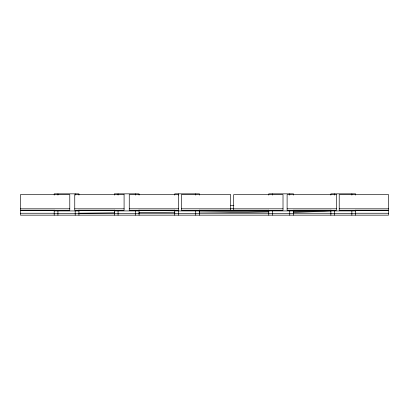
<?xml version="1.0" encoding="UTF-8"?>
<svg xmlns="http://www.w3.org/2000/svg" width="409" height="409" viewBox="0 0 409 409"><rect width="100%" height="100%" fill="white"/><g stroke="black" fill="none" stroke-linecap="round" stroke-linejoin="round"><path stroke-width="0.61" d="M57.945 195.108L57.945 193.84M118.068 195.108L118.068 193.84M178.482 195.108L178.482 193.84M272.501 195.108L272.501 193.84M334.623 195.108L334.623 193.84M293.483 212.389L330.891 211.075M268.943 211.898L199.48 213.253L268.754 213.253M293.161 211.427L331.402 210.681M114.724 212.859L78.942 213.253L114.321 213.253M139.004 212.593L174.786 212.199M199.071 211.934L268.718 211.167M293.636 210.891L331.336 210.477M230.702 205.446L233.897 205.446M230.702 208.437L233.682 208.437M20.45 208.81L69.786 208.81M74.755 208.81L124.085 208.81M129.259 208.81L178.59 208.81M181.366 208.81L230.702 208.81M233.682 208.81L283.013 208.81M287.108 208.81L336.443 208.81M339.214 208.81L388.55 208.81M20.45 210.211L54.285 210.211M78.548 210.211L114.934 210.211M138.559 210.211L174.945 210.211M199.209 210.211L268.795 210.211M293.693 210.211L331.362 210.211M355.62 210.211L388.55 210.211M20.45 210.308L69.786 210.308L69.786 194.607L20.45 194.607L20.45 215.16L388.55 215.16L388.55 194.607L339.214 194.607L339.214 210.308L388.55 210.308M54.192 210.921L78.942 210.921M114.321 210.921L139.065 210.921M174.73 210.921L199.48 210.921M268.754 210.921L293.498 210.921M330.871 210.921L355.62 210.921M20.45 213.253L54.192 213.253M139.065 213.253L174.73 213.253M293.498 213.253L330.871 213.253M355.62 213.253L388.55 213.253M54.192 213.687L78.942 213.687M114.321 213.687L139.065 213.687M174.73 213.687L199.48 213.687M268.754 213.687L293.498 213.687M330.871 213.687L355.62 213.687M355.62 195.108L355.62 193.84L330.871 193.84L330.871 195.108M355.62 210.103L355.62 215.16M351.868 193.84L351.868 195.108M351.868 210.921L351.868 215.16M334.613 210.921L334.613 215.16M330.871 210.103L330.871 215.16M293.498 195.108L293.498 193.84L268.754 193.84L268.754 195.108M293.498 210.103L293.498 215.16M289.751 193.84L289.751 195.108M289.751 210.921L289.751 215.16M272.491 210.921L272.491 215.16M268.754 210.103L268.754 215.16M233.682 210.308L233.682 194.607L283.013 194.607L283.013 210.308L181.366 210.308L181.366 194.607L230.702 194.607L230.702 210.308M199.48 195.108L199.48 193.84L174.73 193.84L174.73 195.108M199.48 210.103L199.48 215.16M195.727 193.84L195.727 195.108M195.727 210.921L195.727 215.16M178.472 210.921L178.472 215.16M174.73 210.103L174.73 215.16M139.065 195.108L139.065 193.84L114.321 193.84L114.321 195.108M139.065 210.103L139.065 215.16M135.318 193.84L135.318 195.108M135.318 210.921L135.318 215.16M118.058 210.921L118.058 215.16M114.321 210.103L114.321 215.16M78.942 195.108L78.942 193.84L54.192 193.84L54.192 195.108M78.942 210.103L78.942 215.16M75.19 193.84L75.19 195.108M75.19 210.921L75.19 215.16M57.935 210.921L57.935 215.16M54.192 210.103L54.192 215.16M124.085 194.607L74.755 194.607L74.755 210.308L124.085 210.308L124.085 194.607M178.59 194.607L129.259 194.607L129.259 210.308L178.59 210.308L178.59 194.607M336.443 194.607L287.108 194.607L287.108 210.308L336.443 210.308L336.443 194.607"/></g></svg>
